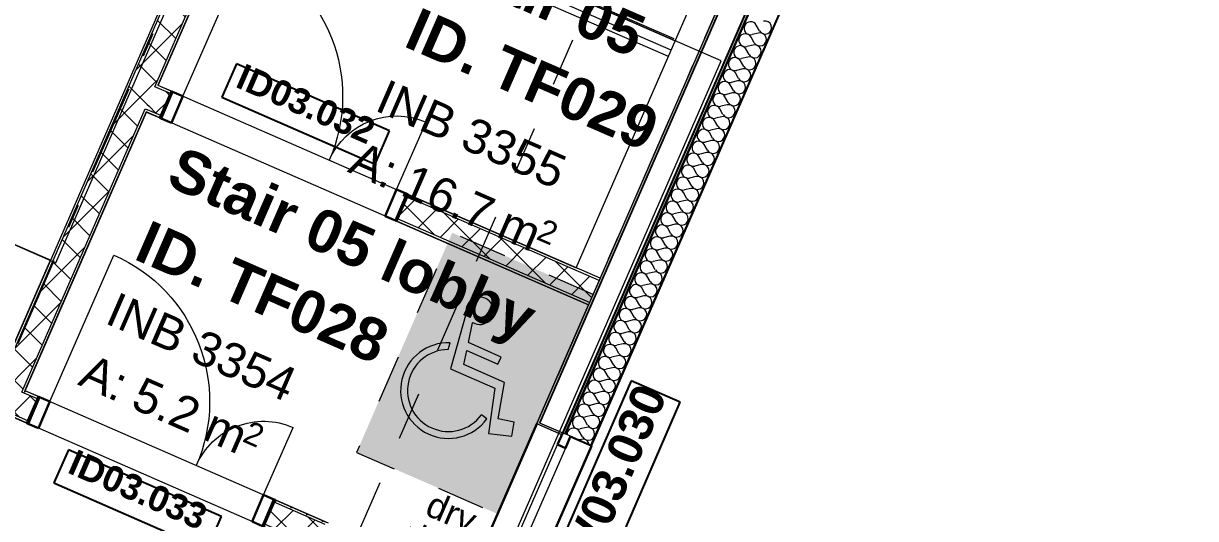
# Model space of a CAD drawing. Header units: millimetres. Extents: x -50172 to 162135, y -142603 to 4572.
# Drawn here: x 16140 to 22998, y -38772 to -35878 of the extents above; entities that cross this region are included whole.
import ezdxf
from ezdxf.enums import TextEntityAlignment as Align

# ---------------------------------------------------------------- set-up
doc = ezdxf.new("R2010")
doc.units = ezdxf.units.MM
doc.header["$MEASUREMENT"] = 0
doc.linetypes.add('Dashed', pattern=[564.444447, 282.222223, -282.222223])
doc.linetypes.add('Double Dashed', pattern=[1093.611073, 529.166651, -211.666656, 141.111112, -211.666656])
for name, color, linetype in [('A-95-MC_Marker_Section_P2.Marker', 7, 'Continuous'), ('New_A-05-M_Gross_Int_Circulation', 7, 'Continuous'), ('New_A-15-MG_Structural_Grid_Phase_2', 7, 'Continuous'), ('New_A-20-M_Floor_Slab', 7, 'Continuous'), ('New_A-25-M_Wall_Ext', 7, 'Continuous'), ('New_A-25-M_Wall_Int', 7, 'Continuous'), ('New_A-95-P_Drawing', 7, 'Continuous'), ('New_ArchiCAD Door Markers', 7, 'Continuous'), ('New_ArchiCAD Doors', 7, 'Continuous'), ('New_ArchiCAD Window Markers', 7, 'Continuous'), ('New_ArchiCAD Windows', 7, 'Continuous')]:
    doc.layers.add(name, color=color, linetype=linetype)
for name, color, linetype, lineweight in [('A-95-MC_Marker_Section_P2.Marker_Pen_No__1', 7, 'Continuous', 13), ('New_A-20-M_Floor_Slab_Pen_No__89', 8, 'Continuous', 20), ('New_A-25-M_Wall_Ext_Pen_No__1', 7, 'Continuous', 13), ('New_A-25-M_Wall_Int_Pen_No__1', 7, 'Continuous', 13), ('New_A-95-H_Fill_Plan.Fill#1_Pen_No__1', 7, 'Continuous', 13), ('New_A-95-P_Drawing_Pen_No__2', 8, 'Continuous', 15), ('New_A-95-P_Text_1_50_GA_Pen_No__1', 7, 'Continuous', 13), ('New_ArchiCAD Door Markers_Pen_No__1', 7, 'Continuous', 13), ('New_ArchiCAD Door Markers_Pen_No__5', 7, 'Continuous', 25), ('New_ArchiCAD Doors_Pen_No__1', 7, 'Continuous', 13), ('New_ArchiCAD Window Markers_Pen_No__1', 7, 'Continuous', 13), ('New_ArchiCAD Window Markers_Pen_No__5', 7, 'Continuous', 25), ('New_ArchiCAD Windows_Pen_No__1', 7, 'Continuous', 13), ('New_ArchiCAD Windows_Pen_No__83', 8, 'Continuous', 20), ('New_ArchiCAD Zone Stamps_Pen_No__6', 7, 'Continuous', 35), ('New_ArchiCAD Zone Stamps_Pen_No__9', 7, 'Continuous', 13)]:
    doc.layers.add(name, color=color, linetype=linetype, lineweight=lineweight)
for name, color, linetype, lineweight, true_color in [('New_A-05-M_Gross_Int_Circulation_Pen_No__74', 7, 'Continuous', 20, 0x606060), ('New_A-15-MG_Structural_Grid_Phase_2_Pen_No__222', 7, 'Continuous', 13, 0x65af33), ('New_A-25-M_Wall_Ext_Pen_No__107', 7, 'Continuous', 15, 0xa6a6a6), ('New_A-25-M_Wall_Int_Pen_No__107', 7, 'Continuous', 15, 0xa6a6a6), ('New_A-95-H_Fill_Plan.Fill#1_Pen_No__61', 7, 'Continuous', 20, 0x6a6a6a), ('New_ArchiCAD Doors_Pen_No__43', 7, 'Continuous', 30, 0x444444), ('New_ArchiCAD Doors_Pen_No__63', 7, 'Continuous', 20, 0x606060), ('New_ArchiCAD Windows_Pen_No__23', 7, 'Continuous', 30, 0x2a2a2a), ('New_ArchiCAD Windows_Pen_No__43', 7, 'Continuous', 30, 0x444444)]:
    doc.layers.add(name, color=color, linetype=linetype, lineweight=lineweight, true_color=true_color)
doc.styles.add('GENERATED_STYLE_1', font='')
doc.styles.add('GENERATED_STYLE_2', font='')
doc.styles.add('GENERATED_STYLE_3', font='')
doc.styles.add('GENERATED_STYLE_4', font='')
doc.styles.get('GENERATED_STYLE_1').set_extended_font_data('Arial', bold=True)
doc.styles.get('GENERATED_STYLE_2').set_extended_font_data('Swis721 BT', bold=True)
doc.styles.get('GENERATED_STYLE_3').set_extended_font_data('Arial')
doc.styles.get('GENERATED_STYLE_4').set_extended_font_data('Swis721 BT')
pattern_1 = [(0, (0, 0), (0, 173.2051), [0, -100]), (0, (50, 86.6), (0, 173.2051), [0, -100])]
pattern_2 = [(156.4404, (0, 0), (69.2305, 158.76755), [0, -100]), (156.4404, (-80.45, -59.4), (69.2305, 158.76755), [0, -100])]
pattern_3 = [(45, (0, 0), (-91.92388, 91.92388), []), (135, (0, 0), (91.92388, 91.92388), [])]
pattern_4 = [(156.44217, (0, 0), (69.22564, 158.7697), [0, -100]), (156.44217, (-80.45, -59.4), (69.22564, 158.7697), [0, -100])]
pattern_5 = [(66.4404, (0, 0), (-158.76755, 69.2305), [0, -100]), (66.4404, (-59.4, 80.45), (-158.76755, 69.2305), [0, -100])]

# ---------------------------------------------------------------- blocks, each defined once
blk = doc.blocks.new('M&P Kitchen _ Print_INB 3350_4_1', base_point=(15531.6, -42268.2))
at = {"layer": 'New_A-05-M_Gross_Int_Circulation_Pen_No__74', "linetype": 'Continuous'}
for p, q in [((16296.9, -37262.4), (14275.4, -36381)), ((15926.1, -38112.8), (16296.9, -37262.4)), ((17700.9, -38886.7), (15926.1, -38112.8))]:
    blk.add_line(p, q, dxfattribs=at)
at = {"layer": 'New_ArchiCAD Zone Stamps_Pen_No__6'}
for tag, height, style, p in [('ROOM_NAME', 250, 'GENERATED_STYLE_1', (14535.8, -40637.5)), ('zoneNameLine2', 250, 'GENERATED_STYLE_1', (14347.4, -41069.6)), ('ROOM_NUMBER', 200, 'GENERATED_STYLE_3', (14158.9, -41490.3)), ('measuredAreaCode', 200, 'GENERATED_STYLE_3', (14001.9, -41850.5)), ('DUMMY_649', 200, 'GENERATED_STYLE_3', (14309.3, -41984.5)), ('DUMMY_650', 200, 'GENERATED_STYLE_3', (14798.6, -42197.9)), ('DUMMY_651', 133.3, 'GENERATED_STYLE_3', (15077.9, -42304.4))]:
    blk.add_attdef(tag, text='', height=height, rotation=336.44041, dxfattribs=dict(at, style=style)).set_placement(p, align=Align.TOP_LEFT)
blk = doc.blocks.new('Corridor 01-Third_INB 3350_5_1', base_point=(10603.8, -32200.4))
at = {"layer": 'New_A-05-M_Gross_Int_Circulation_Pen_No__74', "linetype": 'Continuous'}
for p, q in [((16330, -37276.9), (17289.2, -35077.1)), ((14309.3, -36395.8), (16330, -37276.9))]:
    blk.add_line(p, q, dxfattribs=at)
at = {"layer": 'New_ArchiCAD Zone Stamps_Pen_No__9'}
for tag, height, style, p in [('ROOM_NAME', 250, 'GENERATED_STYLE_1', (9771, -30640.8)), ('zoneNameLine2', 250, 'GENERATED_STYLE_1', (9582.6, -31072.9)), ('ROOM_NUMBER', 200, 'GENERATED_STYLE_3', (9394.2, -31493.6)), ('measuredAreaCode', 200, 'GENERATED_STYLE_3', (9237.1, -31853.7)), ('DUMMY_649', 200, 'GENERATED_STYLE_3', (9544.5, -31987.8)), ('DUMMY_650', 200, 'GENERATED_STYLE_3', (10033.9, -32201.2)), ('DUMMY_651', 133.3, 'GENERATED_STYLE_3', (10313.2, -32307.7))]:
    blk.add_attdef(tag, text='', height=height, rotation=336.44041, dxfattribs=dict(at, style=style)).set_placement(p, align=Align.TOP_LEFT)
blk = doc.blocks.new('Stair 05 _INB 3355_6_1', base_point=(19473.1, -33817.8))
at = {"layer": 'New_A-05-M_Gross_Int_Circulation_Pen_No__74', "linetype": 'Continuous'}
for p, q in [((19418.4, -30522.9), (16925.6, -36239.6)), ((19374, -37306.8), (21866.7, -31590.4)), ((16925.6, -36239.6), (18156.5, -36776.3)), ((18156.5, -36776.3), (19374, -37306.8))]:
    blk.add_line(p, q, dxfattribs=at)
at = {"layer": 'New_ArchiCAD Zone Stamps_Pen_No__9'}
for tag, height, style, p in [('ROOM_NAME', 250, 'GENERATED_STYLE_1', (18644.2, -35347.3)), ('zoneNameLine2', 250, 'GENERATED_STYLE_1', (18455.8, -35779.5)), ('ROOM_NUMBER', 200, 'GENERATED_STYLE_3', (18267.3, -36200.2)), ('measuredAreaCode', 200, 'GENERATED_STYLE_3', (18110.3, -36560.3)), ('DUMMY_649', 200, 'GENERATED_STYLE_3', (18417.7, -36694.3)), ('DUMMY_650', 200, 'GENERATED_STYLE_3', (18907.1, -36907.7)), ('DUMMY_651', 133.3, 'GENERATED_STYLE_3', (19186.3, -37014.2))]:
    blk.add_attdef(tag, text='', height=height, rotation=336.44041, dxfattribs=dict(at, style=style)).set_placement(p, align=Align.TOP_LEFT)
blk = doc.blocks.new('Stair 05 lobby_INB 3354_7_1', base_point=(17636.5, -38036.4))
at = {"layer": 'New_A-05-M_Gross_Int_Circulation_Pen_No__74', "linetype": 'Continuous'}
for p, q in [((16857.8, -36395), (16287.1, -37704)), ((17988, -36887.8), (16857.8, -36395)), ((17987.9, -36887.9), (17988, -36887.8)), ((19446.2, -37523.3), (17987.9, -36887.9)), ((18835.3, -38924.3), (19446.2, -37523.3)), ((16287.1, -37704), (16147.5, -38024)), ((16147.5, -38024), (17910.9, -38792.9))]:
    blk.add_line(p, q, dxfattribs=at)
at = {"layer": 'New_ArchiCAD Zone Stamps_Pen_No__9'}
for tag, height, style, p in [('ROOM_NAME', 250, 'GENERATED_STYLE_1', (17065.3, -36590.9)), ('zoneNameLine2', 250, 'GENERATED_STYLE_1', (16876.9, -37023)), ('ROOM_NUMBER', 200, 'GENERATED_STYLE_3', (16688.4, -37443.7)), ('measuredAreaCode', 200, 'GENERATED_STYLE_3', (16531.4, -37803.8)), ('DUMMY_649', 200, 'GENERATED_STYLE_3', (16838.8, -37937.9)), ('DUMMY_650', 200, 'GENERATED_STYLE_3', (17188.3, -38090.3)), ('DUMMY_651', 133.3, 'GENERATED_STYLE_3', (17467.6, -38196.8))]:
    blk.add_attdef(tag, text='', height=height, rotation=336.44041, dxfattribs=dict(at, style=style)).set_placement(p, align=Align.TOP_LEFT)
blk = doc.blocks.new('Slab_1_1', base_point=(-21949.4, -20986.7))
at = {"layer": 'New_A-20-M_Floor_Slab_Pen_No__89', "linetype": 'Continuous', "flags": 128}
blk.add_lwpolyline([(-4347.2, -46496.1), (12486.7, -53836.5), (17939.8, -41330.7), (16985.7, -40914.7), (17767.9, -39120.8), (18360.6, -39379.3), (18576.1, -38885), (18937.5, -39042.6), (20222.1, -36096.6), (17371, -34853.4), (19341.1, -30335.3), (2041.7, -22791.9)], dxfattribs=at)
blk = doc.blocks.new('*X240')
at = {"layer": 'New_A-25-M_Wall_Ext_Pen_No__107', "linetype": 'Continuous'}
for p, q in [((20439.7, -35934.7), (20402.6, -35943.4)), ((20445.8, -35920.7), (20427, -35887.6)), ((20409.3, -36004.5), (20372.2, -36013.3)), ((20415.4, -35990.5), (20396.6, -35957.4)), ((20384.9, -36060.4), (20366.1, -36027.2)), ((20354.4, -36130.2), (20335.6, -36097.1)), ((20378.8, -36074.3), (20341.7, -36083.1)), ((20324, -36200.1), (20305.2, -36166.9)), ((20348.4, -36144.2), (20311.3, -36153)), ((20293.5, -36269.9), (20274.7, -36236.8)), ((20317.9, -36214), (20280.8, -36222.8)), ((20263.1, -36339.7), (20244.3, -36306.6)), ((20287.4, -36283.9), (20250.4, -36292.6)), ((20232.6, -36409.6), (20213.8, -36376.4)), ((20257, -36353.7), (20219.9, -36362.5)), ((20202.2, -36479.4), (20183.4, -36446.3)), ((20226.5, -36423.5), (20189.5, -36432.3)), ((20171.7, -36549.3), (20152.9, -36516.1)), ((20196.1, -36493.4), (20159, -36502.2)), ((20141.3, -36619.1), (20122.5, -36586)), ((20165.6, -36563.2), (20128.6, -36572)), ((20110.8, -36688.9), (20092, -36655.8)), ((20135.2, -36633.1), (20098.1, -36641.8)), ((20080.4, -36758.8), (20061.6, -36725.6)), ((20104.7, -36702.9), (20067.7, -36711.7)), ((20049.9, -36828.6), (20031.1, -36795.5)), ((20074.3, -36772.7), (20037.2, -36781.5)), ((20019.5, -36898.5), (20000.7, -36865.3)), ((20043.8, -36842.6), (20006.7, -36851.4)), ((19989, -36968.3), (19970.2, -36935.2)), ((20013.4, -36912.4), (19976.3, -36921.2)), ((19958.6, -37038.1), (19939.8, -37005)), ((19982.9, -36982.3), (19945.8, -36991)), ((19928.1, -37108), (19909.3, -37074.8)), ((19952.5, -37052.1), (19915.4, -37060.9)), ((19897.6, -37177.8), (19878.8, -37144.7)), ((19922, -37121.9), (19884.9, -37130.7)), ((19867.2, -37247.7), (19848.4, -37214.5)), ((19891.6, -37191.8), (19854.5, -37200.6)), ((19836.7, -37317.5), (19817.9, -37284.4)), ((19861.1, -37261.6), (19824, -37270.4)), ((19806.3, -37387.3), (19787.5, -37354.2)), ((19830.6, -37331.5), (19793.6, -37340.2)), ((19775.8, -37457.2), (19757, -37424)), ((19800.2, -37401.3), (19763.1, -37410.1)), ((19745.4, -37527), (19726.6, -37493.9)), ((19769.7, -37471.1), (19732.7, -37479.9)), ((19714.9, -37596.9), (19696.1, -37563.7)), ((19739.3, -37541), (19702.2, -37549.8)), ((19684.5, -37666.7), (19665.7, -37633.6)), ((19708.8, -37610.8), (19671.8, -37619.6)), ((19654, -37736.5), (19635.2, -37703.4)), ((19678.4, -37680.7), (19641.3, -37689.4)), ((19623.6, -37806.4), (19604.8, -37773.2)), ((19647.9, -37750.5), (19610.9, -37759.3)), ((19593.1, -37876.2), (19574.3, -37843.1)), ((19617.5, -37820.3), (19580.4, -37829.1)), ((19562.7, -37946.1), (19543.9, -37912.9)), ((19587, -37890.2), (19549.9, -37899)), ((19532.2, -38015.9), (19513.4, -37982.8)), ((19556.6, -37960), (19519.5, -37968.8)), ((19501.7, -38085.7), (19482.9, -38052.6)), ((19526.1, -38029.9), (19489, -38038.6)), ((19471.3, -38155.6), (19452.5, -38122.4)), ((19495.7, -38099.7), (19458.6, -38108.5)), ((19440.8, -38225.4), (19422, -38192.3)), ((19465.2, -38169.5), (19428.1, -38178.3)), ((19410.4, -38295.2), (19391.6, -38262.1)), ((19434.7, -38239.4), (19397.7, -38248.1)), ((19404.3, -38309.2), (19390, -38312.6))]:
    blk.add_line(p, q, dxfattribs=at)
for centre, start, end in [((20478.9, -35901.9), 209.57051, 103.31031), ((20393.9, -35906.4), 156.44041, 283.31031), ((20393.9, -35906.4), 29.57051, 156.44041), ((20448.5, -35971.7), 209.57051, 103.31031), ((20363.4, -35976.2), 156.44041, 283.31031), ((20363.4, -35976.2), 29.57051, 156.44041), ((20418, -36041.6), 209.57051, 103.31031), ((20333, -36046), 156.44041, 283.31031), ((20333, -36046), 29.57051, 156.44041), ((20387.6, -36111.4), 209.57051, 103.31031), ((20302.5, -36115.9), 156.44041, 283.31031), ((20302.5, -36115.9), 29.57051, 156.44041), ((20272.1, -36185.7), 156.44041, 283.31031), ((20272.1, -36185.7), 29.57051, 156.44041), ((20357.1, -36181.3), 209.57051, 103.31031), ((20241.6, -36255.6), 156.44041, 283.31031), ((20241.6, -36255.6), 29.57051, 156.44041), ((20326.7, -36251.1), 209.57051, 103.31031), ((20211.2, -36325.4), 156.44041, 283.31031), ((20211.2, -36325.4), 29.57051, 156.44041), ((20296.2, -36320.9), 209.57051, 103.31031), ((20180.7, -36395.2), 156.44041, 283.31031), ((20180.7, -36395.2), 29.57051, 156.44041), ((20265.8, -36390.8), 209.57051, 103.31031), ((20150.2, -36465.1), 156.44041, 283.31031), ((20150.2, -36465.1), 29.57051, 156.44041), ((20235.3, -36460.6), 209.57051, 103.31031), ((20119.8, -36534.9), 156.44041, 283.31031), ((20119.8, -36534.9), 29.57051, 156.44041), ((20204.9, -36530.5), 209.57051, 103.31031), ((20089.3, -36604.8), 156.44041, 283.31031), ((20089.3, -36604.8), 29.57051, 156.44041), ((20174.4, -36600.3), 209.57051, 103.31031), ((20058.9, -36674.6), 156.44041, 283.31031), ((20058.9, -36674.6), 29.57051, 156.44041), ((20144, -36670.1), 209.57051, 103.31031), ((20028.4, -36744.4), 156.44041, 283.31031), ((20028.4, -36744.4), 29.57051, 156.44041), ((20113.5, -36740), 209.57051, 103.31031), ((19998, -36814.3), 156.44041, 283.31031), ((19998, -36814.3), 29.57051, 156.44041), ((20083, -36809.8), 209.57051, 103.31031), ((19967.5, -36884.1), 156.44041, 283.31031), ((19967.5, -36884.1), 29.57051, 156.44041), ((20052.6, -36879.7), 209.57051, 103.31031), ((19937.1, -36954), 156.44041, 283.31031), ((19937.1, -36954), 29.57051, 156.44041), ((20022.1, -36949.5), 209.57051, 103.31031), ((19906.6, -37023.8), 156.44041, 283.31031), ((19906.6, -37023.8), 29.57051, 156.44041), ((19991.7, -37019.3), 209.57051, 103.31031), ((19876.2, -37093.6), 156.44041, 283.31031), ((19876.2, -37093.6), 29.57051, 156.44041), ((19961.2, -37089.2), 209.57051, 103.31031), ((19845.7, -37163.5), 156.44041, 283.31031), ((19845.7, -37163.5), 29.57051, 156.44041), ((19930.8, -37159), 209.57051, 103.31031), ((19815.3, -37233.3), 156.44041, 283.31031), ((19815.3, -37233.3), 29.57051, 156.44041), ((19900.3, -37228.9), 209.57051, 103.31031), ((19784.8, -37303.2), 156.44041, 283.31031), ((19784.8, -37303.2), 29.57051, 156.44041), ((19869.9, -37298.7), 209.57051, 103.31031), ((19754.3, -37373), 156.44041, 283.31031), ((19754.3, -37373), 29.57051, 156.44041), ((19839.4, -37368.5), 209.57051, 103.31031), ((19723.9, -37442.8), 156.44041, 283.31031), ((19723.9, -37442.8), 29.57051, 156.44041), ((19809, -37438.4), 209.57051, 103.31031), ((19693.4, -37512.7), 156.44041, 283.31031), ((19693.4, -37512.7), 29.57051, 156.44041), ((19778.5, -37508.2), 209.57051, 103.31031), ((19663, -37582.5), 156.44041, 283.31031), ((19663, -37582.5), 29.57051, 156.44041), ((19748.1, -37578.1), 209.57051, 103.31031), ((19632.5, -37652.4), 156.44041, 283.31031), ((19632.5, -37652.4), 29.57051, 156.44041), ((19717.6, -37647.9), 209.57051, 103.31031), ((19602.1, -37722.2), 156.44041, 283.31031), ((19602.1, -37722.2), 29.57051, 156.44041), ((19687.1, -37717.7), 209.57051, 103.31031), ((19571.6, -37792), 156.44041, 283.31031), ((19571.6, -37792), 29.57051, 156.44041), ((19656.7, -37787.6), 209.57051, 103.31031), ((19541.2, -37861.9), 156.44041, 283.31031), ((19541.2, -37861.9), 29.57051, 156.44041), ((19626.2, -37857.4), 209.57051, 103.31031), ((19510.7, -37931.7), 156.44041, 283.31031), ((19510.7, -37931.7), 29.57051, 156.44041), ((19595.8, -37927.3), 209.57051, 103.31031), ((19480.3, -38001.6), 156.44041, 283.31031), ((19480.3, -38001.6), 29.57051, 156.44041), ((19565.3, -37997.1), 209.57051, 103.31031), ((19449.8, -38071.4), 156.44041, 283.31031), ((19449.8, -38071.4), 29.57051, 156.44041), ((19534.9, -38066.9), 209.57051, 103.31031), ((19419.4, -38141.2), 156.44041, 283.31031), ((19419.4, -38141.2), 29.57051, 156.44041), ((19504.4, -38136.8), 209.57051, 103.31031), ((19388.9, -38211.1), 156.44041, 283.31031), ((19388.9, -38211.1), 29.57051, 156.44041), ((19474, -38206.6), 209.57051, 103.31031), ((19358.5, -38280.9), 156.44041, 181.99867), ((19358.5, -38280.9), 29.57051, 156.44041), ((19443.5, -38276.4), 209.57051, 103.31031), ((19413.1, -38346.3), 11.091, 103.31031)]:
    blk.add_arc(centre, 38.1, start, end, dxfattribs=at)
blk = doc.blocks.new('Window 19')
at = {"layer": 'New_ArchiCAD Windows_Pen_No__1', "linetype": 'Continuous'}
for p, q in [((-400, 0), (-400, -29.5)), ((400, 0), (400, -29.5)), ((-400, -29.5), (-400, -35.5)), ((-400, -35.5), (-400, -47.5)), ((-400, -47.5), (-400, -50)), ((400, -29.5), (400, -35.5)), ((400, -35.5), (400, -47.5)), ((400, -47.5), (400, -50))]:
    blk.add_line(p, q, dxfattribs=at)
at = {"layer": 'New_ArchiCAD Windows_Pen_No__23', "linetype": 'Continuous'}
for p, q in [((-395.5, 135), (395.5, 135)), ((-387.5, -210), (387.5, -210))]:
    blk.add_line(p, q, dxfattribs=at)
at = {"layer": 'New_ArchiCAD Windows_Pen_No__43', "linetype": 'Continuous'}
for p, q in [((-400, 0), (-325, 0)), ((-325, 0), (-325, -50)), ((325, -50), (325, 0)), ((325, 0), (400, 0)), ((-325, -50), (-400, -50)), ((400, -50), (325, -50))]:
    blk.add_line(p, q, dxfattribs=at)
at = {"layer": 'New_ArchiCAD Windows_Pen_No__83', "linetype": 'Continuous'}
for p, q in [((-325, 0), (325, 0)), ((325, -50), (-325, -50))]:
    blk.add_line(p, q, dxfattribs=at)
blk = doc.blocks.new('Window Stamp 18_4')
at = {"layer": 'New_ArchiCAD Window Markers_Pen_No__5', "linetype": 'Continuous'}
for p, q in [((838.5, -405), (-838.5, -405)), ((-838.5, -405), (-838.5, -719.3)), ((838.5, -719.3), (838.5, -405)), ((-838.5, -719.3), (838.5, -719.3)), ((-838.5, -719.3), (838.5, -719.3))]:
    blk.add_line(p, q, dxfattribs=at)
at = {"layer": 'New_ArchiCAD Window Markers_Pen_No__1', "style": 'GENERATED_STYLE_1'}
blk.add_attdef('AC_WIDO_ID', text='', height=200, dxfattribs=at).set_placement((-762.3, -654.1), align=Align.BOTTOM_LEFT)
blk = doc.blocks.new('Wall_4_1', base_point=(12413.8, -53650.9))
at = {"layer": 'New_A-25-M_Wall_Ext_Pen_No__107', "linetype": 'Continuous'}
h = blk.add_hatch(dxfattribs=at)
h.set_pattern_fill('Plaster_0001', color=256, style=0, pattern_type=2)
h.set_pattern_definition(pattern_1)
h.paths.add_polyline_path([(19460.1, -38343.2), (19464.3, -38345), (22460.8, -31473), (22454.8, -31475.4)])
at = {"layer": 'New_A-25-M_Wall_Ext_Pen_No__107', "linetype": 'Continuous', "lineweight": 0, "true_color": 0x535353}
for points in [[(22216.6, -31568.9), (19294.2, -38270.8), (19294.7, -38271), (19297, -38272), (22220.5, -31567.4)], [(22023.1, -31644.9), (19159.5, -38212.1), (19162.2, -38213.3), (22027, -31643.4)]]:
    blk.add_hatch(color=251, dxfattribs=at).paths.add_polyline_path(points)
at = {"layer": 'New_A-25-M_Wall_Ext_Pen_No__107', "linetype": 'Continuous'}
for points in [[(19297, -38272), (19308, -38276.8), (22236.3, -31561.2), (22220.5, -31567.4)], [(19148, -38207.1), (19159.5, -38212.1), (22023.1, -31644.9), (22006.6, -31651.4)], [(19148, -38207.1), (19143, -38218.5), (19289.7, -38282.5), (19294.7, -38271), (19159.5, -38212.1)]]:
    blk.add_hatch(color=256, dxfattribs=at).paths.add_polyline_path(points)
h = blk.add_hatch(dxfattribs=at)
h.set_pattern_fill('Plaster_0001', color=256, style=0, pattern_type=2)
h.set_pattern_definition(pattern_1)
h.paths.add_polyline_path([(19462.5, -38349.1), (19464.3, -38345), (19460.1, -38343.2), (19340.5, -38291), (19338.7, -38295.1)])
at = {"layer": 'New_A-25-M_Wall_Ext_Pen_No__1', "linetype": 'Continuous'}
for p, q in [((19460.1, -38343.2), (22454.8, -31475.4)), ((19294.2, -38270.8), (22216.6, -31568.9)), ((19297, -38272), (22220.5, -31567.4)), ((19308, -38276.8), (22236.3, -31561.2)), ((19313.5, -38279.2), (22244.2, -31558.1)), ((22023.1, -31644.9), (19159.5, -38212.1)), ((19162.2, -38213.3), (22027, -31643.4)), ((19148, -38207.1), (19143, -38218.5)), ((19289.7, -38282.5), (19143, -38218.5)), ((19159.5, -38212.1), (19294.7, -38271)), ((19294.7, -38271), (19289.7, -38282.5)), ((19297, -38272), (19294.7, -38271)), ((19308, -38276.8), (19297, -38272)), ((19313.5, -38279.2), (19308, -38276.8)), ((19340.5, -38291), (19313.5, -38279.2)), ((19340.5, -38291), (19338.7, -38295.1)), ((19338.7, -38295.1), (19462.5, -38349.1)), ((19460.1, -38343.2), (19340.5, -38291)), ((19464.3, -38345), (19462.5, -38349.1))]:
    blk.add_line(p, q, dxfattribs=at)
at = {"layer": 'New_A-25-M_Wall_Ext_Pen_No__1', "linetype": 'Continuous', "flags": 128}
for points in [[(19464.3, -38345), (22460.8, -31473)], [(22006.6, -31651.4), (19148, -38207.1)]]:
    blk.add_lwpolyline(points, dxfattribs=at)
at = {"layer": 'New_A-25-M_Wall_Ext', "color": 250, "lineweight": 50, "true_color": 0x2a2a2a}
blk.add_blockref('*X240', (0, 0), dxfattribs=at)
at = {"layer": 'New_ArchiCAD Window Markers'}
ref = blk.add_blockref('Window Stamp 18_4', (18988.1, -38573.7), dxfattribs=dict(at, rotation=66.44041158399308))
ref.add_attrib('AC_WIDO_ID', 'P2-W03.030', dxfattribs={"layer": 'New_ArchiCAD Window Markers_Pen_No__1', "color": 7, "height": 200, "rotation": 66.44041, "style": 'GENERATED_STYLE_1'}).set_placement((19342.8, -39494.8), align=Align.BOTTOM_LEFT)
at = {"layer": 'New_ArchiCAD Windows', "color": 251, "linetype": 'Continuous', "lineweight": 20, "true_color": 0x606060, "zscale": 1000, "rotation": 246.4404115839931}
blk.add_blockref('Window 19', (19180.6, -38657.7), dxfattribs=at)
blk = doc.blocks.new('Double Door Asymmetric 19_2')
at = {"layer": 'New_ArchiCAD Doors_Pen_No__1', "linetype": 'Continuous'}
for p, q in [((-755, 0), (-755, -15)), ((755, 0), (755, -15)), ((-755, -15), (-755, -155)), ((755, -15), (755, -155)), ((-755, -155), (-755, -170)), ((755, -155), (755, -170))]:
    blk.add_line(p, q, dxfattribs=at)
at = {"layer": 'New_ArchiCAD Doors_Pen_No__43', "linetype": 'Continuous'}
for p, q in [((-748, 0), (-755, 0)), ((-755, 0), (-755, -170)), ((-682, 0), (-748, 0)), ((-748, 0), (-748, -170)), ((-682, -170), (-682, 0)), ((748, 0), (682, 0)), ((682, 0), (682, -170)), ((748, 0), (755, 0)), ((748, -170), (748, 0)), ((755, 0), (755, -170)), ((-748, -170), (-755, -170)), ((-748, -170), (-682, -170)), ((682, -170), (748, -170)), ((748, -170), (755, -170))]:
    blk.add_line(p, q, dxfattribs=at)
at = {"layer": 'New_ArchiCAD Doors_Pen_No__63', "linetype": 'Continuous'}
for p, q in [((682, 0), (682, 934)), ((-682, 0), (-682, 430))]:
    blk.add_line(p, q, dxfattribs=at)
for centre, radius, start, end in [((682, 0), 934, 90, 180), ((-682, 0), 430, 0, 90)]:
    blk.add_arc(centre, radius, start, end, dxfattribs=at)
blk = doc.blocks.new('Door Stamp 17_18')
at = {"layer": 'New_ArchiCAD Door Markers_Pen_No__5', "linetype": 'Continuous'}
for p, q in [((470.6, -255.9), (-506.5, -255.9)), ((-506.5, -255.9), (-506.5, -467.6)), ((470.6, -255.9), (-506.5, -255.9)), ((470.6, -467.6), (470.6, -255.9)), ((-506.5, -467.6), (470.6, -467.6))]:
    blk.add_line(p, q, dxfattribs=at)
at = {"layer": 'New_ArchiCAD Door Markers_Pen_No__1', "style": 'GENERATED_STYLE_2'}
blk.add_attdef('AC_WIDO_ID', text='', height=150, rotation=180, dxfattribs=at).set_placement((411.8, -211.1), align=Align.BOTTOM_LEFT)
blk = doc.blocks.new('Wall_17_1', base_point=(19445.3, -37523.3))
at = {"layer": 'New_A-25-M_Wall_Int_Pen_No__107', "linetype": 'Continuous'}
h = blk.add_hatch(dxfattribs=at)
h.set_pattern_fill('Concrete_Block_0001', color=256, style=0, pattern_type=2)
h.set_pattern_definition(pattern_3)
h.paths.add_polyline_path([(16922.1, -36254), (16866.1, -36382.3), (16944, -36416.3), (17000, -36287.9)])
h = blk.add_hatch(dxfattribs=at)
h.set_pattern_fill('Plaster_0001', color=256, style=0, pattern_type=2)
h.set_pattern_definition(pattern_2)
h.paths.add_polyline_path([(16928.1, -36240.2), (16922.1, -36254), (17000, -36287.9), (17006, -36274.2)])
h = blk.add_hatch(dxfattribs=at)
h.set_pattern_fill('Plaster_0001', color=256, style=0, pattern_type=2)
h.set_pattern_definition(pattern_2)
h.paths.add_polyline_path([(16866.1, -36382.3), (16860.1, -36396), (16938, -36430), (16944, -36416.3)])
h = blk.add_hatch(dxfattribs=at)
h.set_pattern_fill('Concrete_Block_0001', color=256, style=0, pattern_type=2)
h.set_pattern_definition(pattern_3)
h.paths.add_polyline_path([(18328.1, -37019.8), (19451.3, -37509.5), (19507.2, -37381.2), (18384.1, -36891.5)])
h = blk.add_hatch(dxfattribs=at)
h.set_pattern_fill('Plaster_0001', color=256, style=0, pattern_type=2)
h.set_pattern_definition(pattern_2)
h.paths.add_polyline_path([(18390.1, -36877.7), (18384.1, -36891.5), (19507.2, -37381.2), (19513.2, -37367.5)])
h = blk.add_hatch(dxfattribs=at)
h.set_pattern_fill('Plaster_0001', color=256, style=0, pattern_type=2)
h.set_pattern_definition(pattern_2)
h.paths.add_polyline_path([(18328.1, -37019.8), (18322.1, -37033.6), (19445.3, -37523.3), (19451.3, -37509.5)])
at = {"layer": 'New_A-25-M_Wall_Int_Pen_No__1', "linetype": 'Continuous'}
for p, q in [((17000, -36287.9), (16922.1, -36254)), ((17006, -36274.2), (17000, -36287.9)), ((17000, -36287.9), (16944, -36416.3)), ((16944, -36416.3), (16866.1, -36382.3)), ((16944, -36416.3), (16938, -36430)), ((18384.1, -36891.5), (18328.1, -37019.8)), ((18390.1, -36877.7), (18384.1, -36891.5)), ((19507.2, -37381.2), (18384.1, -36891.5)), ((18328.1, -37019.8), (18322.1, -37033.6)), ((19451.3, -37509.5), (18328.1, -37019.8))]:
    blk.add_line(p, q, dxfattribs=at)
at = {"layer": 'New_A-25-M_Wall_Int_Pen_No__1', "linetype": 'Continuous', "flags": 128}
for points in [[(17006, -36274.2), (16928.1, -36240.2)], [(16860.1, -36396), (16938, -36430)], [(19513.2, -37367.5), (18390.1, -36877.7)], [(18322.1, -37033.6), (19445.3, -37523.3)], [(19513.2, -37367.5), (19507.2, -37381.2)], [(19507.2, -37381.2), (19451.3, -37509.5)], [(19451.3, -37509.5), (19445.3, -37523.3)]]:
    blk.add_lwpolyline(points, dxfattribs=at)
at = {"layer": 'New_ArchiCAD Door Markers'}
ref = blk.add_blockref('Door Stamp 17_18', (17630.1, -36731.8), dxfattribs=dict(at, rotation=156.4404115839993))
ref.add_attrib('AC_WIDO_ID', 'ID03.032', dxfattribs={"layer": 'New_ArchiCAD Door Markers_Pen_No__1', "color": 7, "height": 150, "rotation": 336.44041, "style": 'GENERATED_STYLE_2'}).set_placement((17354.9, -36287.8), align=Align.BOTTOM_LEFT)
at = {"layer": 'New_ArchiCAD Doors', "color": 251, "linetype": 'Continuous', "lineweight": 20, "true_color": 0x606060, "xscale": -0.9999999999999998, "zscale": 1000, "rotation": 336.4404115839993}
blk.add_blockref('Double Door Asymmetric 19_2', (17698, -36576), dxfattribs=at)
blk = doc.blocks.new('Double Door Asymmetric 19_3')
at = {"layer": 'New_ArchiCAD Doors_Pen_No__1', "linetype": 'Continuous'}
for p, q in [((-755, -15), (-755, 0)), ((755, -15), (755, 0)), ((-755, -155), (-755, -15)), ((755, -155), (755, -15)), ((-755, -170), (-755, -155)), ((755, -170), (755, -155))]:
    blk.add_line(p, q, dxfattribs=at)
at = {"layer": 'New_ArchiCAD Doors_Pen_No__43', "linetype": 'Continuous'}
for p, q in [((-748, 0), (-755, 0)), ((-755, 0), (-755, -170)), ((-682, 0), (-748, 0)), ((-748, 0), (-748, -170)), ((-682, -170), (-682, 0)), ((748, 0), (682, 0)), ((682, 0), (682, -170)), ((748, 0), (755, 0)), ((748, -170), (748, 0)), ((755, 0), (755, -170)), ((-748, -170), (-755, -170)), ((-748, -170), (-682, -170)), ((682, -170), (748, -170)), ((748, -170), (755, -170))]:
    blk.add_line(p, q, dxfattribs=at)
at = {"layer": 'New_ArchiCAD Doors_Pen_No__63', "linetype": 'Continuous'}
for p, q in [((682, 0), (682, 934)), ((-682, 0), (-682, 430))]:
    blk.add_line(p, q, dxfattribs=at)
for centre, radius, start, end in [((682, 0), 934, 90, 180), ((-682, 0), 430, 0, 90)]:
    blk.add_arc(centre, radius, start, end, dxfattribs=at)
blk = doc.blocks.new('Door Stamp 17_25')
at = {"layer": 'New_ArchiCAD Door Markers_Pen_No__5', "linetype": 'Continuous'}
for p, q in [((470.6, 256.5), (-506.5, 256.5)), ((-506.5, 256.5), (-506.5, 44.8)), ((470.6, 256.5), (-506.5, 256.5)), ((470.6, 44.8), (470.6, 256.5)), ((-506.5, 44.8), (470.6, 44.8))]:
    blk.add_line(p, q, dxfattribs=at)
at = {"layer": 'New_ArchiCAD Door Markers_Pen_No__1', "style": 'GENERATED_STYLE_2'}
blk.add_attdef('AC_WIDO_ID', text='', height=150, rotation=180, dxfattribs=at).set_placement((411.8, 301.3), align=Align.BOTTOM_LEFT)
blk = doc.blocks.new('Wall_46_1', base_point=(17856.7, -38954.7))
at = {"layer": 'New_A-25-M_Wall_Int_Pen_No__107', "linetype": 'Continuous'}
h = blk.add_hatch(dxfattribs=at)
h.set_pattern_fill('Concrete_Block_0001', color=256, style=0, pattern_type=2)
h.set_pattern_definition(pattern_3)
h.paths.add_polyline_path([(15945.8, -38105.1), (16165.8, -38201), (16221.7, -38072.7), (16130.1, -38032.7)])
h = blk.add_hatch(dxfattribs=at)
h.set_pattern_fill('Plaster_0001', color=256, style=0, pattern_type=2)
h.set_pattern_definition(pattern_4)
h.paths.add_polyline_path([(16149.8, -38025), (16130.1, -38032.7), (16221.7, -38072.7), (16227.7, -38058.9)])
h = blk.add_hatch(dxfattribs=at)
h.set_pattern_fill('Plaster_0001', color=256, style=0, pattern_type=2)
h.set_pattern_definition(pattern_4)
h.paths.add_polyline_path([(15945.8, -38105.1), (15926, -38112.9), (16159.8, -38214.8), (16165.8, -38201)])
h = blk.add_hatch(dxfattribs=at)
h.set_pattern_fill('Concrete_Block_0001', color=256, style=0, pattern_type=2)
h.set_pattern_definition(pattern_3)
h.paths.add_polyline_path([(17549.9, -38804.5), (17720.6, -38879), (17904.9, -38806.6), (17605.9, -38676.2)])
h = blk.add_hatch(dxfattribs=at)
h.set_pattern_fill('Plaster_0001', color=256, style=0, pattern_type=2)
h.set_pattern_definition(pattern_4)
h.paths.add_polyline_path([(17611.9, -38662.5), (17605.9, -38676.2), (17904.9, -38806.6), (17924.6, -38798.8)])
h = blk.add_hatch(dxfattribs=at)
h.set_pattern_fill('Plaster_0001', color=256, style=0, pattern_type=2)
h.set_pattern_definition(pattern_4)
h.paths.add_polyline_path([(17543.9, -38818.3), (17700.9, -38886.7), (17720.6, -38879), (17549.9, -38804.5)])
at = {"layer": 'New_A-25-M_Wall_Int_Pen_No__1', "linetype": 'Continuous'}
for p, q in [((16221.7, -38072.7), (16130.1, -38032.7)), ((16221.7, -38072.7), (16227.7, -38058.9)), ((16165.8, -38201), (15945.8, -38105.1)), ((16165.8, -38201), (16221.7, -38072.7)), ((16159.8, -38214.8), (16165.8, -38201)), ((17549.9, -38804.5), (17605.9, -38676.2)), ((17605.9, -38676.2), (17611.9, -38662.5)), ((17904.9, -38806.6), (17605.9, -38676.2)), ((17543.9, -38818.3), (17549.9, -38804.5)), ((17720.6, -38879), (17549.9, -38804.5))]:
    blk.add_line(p, q, dxfattribs=at)
at = {"layer": 'New_A-25-M_Wall_Int_Pen_No__1', "linetype": 'Continuous', "flags": 128}
for points in [[(16227.7, -38058.9), (16149.8, -38025)], [(15926, -38112.9), (16159.8, -38214.8)], [(17924.6, -38798.8), (17611.9, -38662.5)], [(17543.9, -38818.3), (17700.9, -38886.7)]]:
    blk.add_lwpolyline(points, dxfattribs=at)
at = {"layer": 'New_ArchiCAD Door Markers'}
ref = blk.add_blockref('Door Stamp 17_25', (16851.8, -38516.5), dxfattribs=dict(at, rotation=156.4421741458405))
ref.add_attrib('AC_WIDO_ID', 'ID03.033', dxfattribs={"layer": 'New_ArchiCAD Door Markers_Pen_No__1', "color": 7, "height": 150, "rotation": 336.44217, "style": 'GENERATED_STYLE_2'}).set_placement((16371.9, -38542.3), align=Align.BOTTOM_LEFT)
at = {"layer": 'New_ArchiCAD Doors', "color": 251, "linetype": 'Continuous', "lineweight": 20, "true_color": 0x606060, "xscale": -1, "zscale": 1000, "rotation": 336.4421741458405}
blk.add_blockref('Double Door Asymmetric 19_3', (16919.8, -38360.7), dxfattribs=at)
blk = doc.blocks.new('Wall_124_1', base_point=(15926, -38112.9))
at = {"layer": 'New_A-25-M_Wall_Int_Pen_No__107', "linetype": 'Continuous'}
h = blk.add_hatch(dxfattribs=at)
h.set_pattern_fill('Plaster_0001', color=256, style=0, pattern_type=2)
h.set_pattern_definition(pattern_5)
h.paths.add_polyline_path([(15945.8, -38105.1), (17266.8, -35075.5), (17253.1, -35069.5), (15926, -38112.9)])
h = blk.add_hatch(dxfattribs=at)
h.set_pattern_fill('Concrete_Block_0001', color=256, style=0, pattern_type=2)
h.set_pattern_definition(pattern_3)
h.paths.add_polyline_path([(16908.3, -36248), (17395.2, -35131.5), (17266.8, -35075.5), (16780, -36192)])
h = blk.add_hatch(dxfattribs=at)
h.set_pattern_fill('Plaster_0001', color=256, style=0, pattern_type=2)
h.set_pattern_definition(pattern_5)
h.paths.add_polyline_path([(16928.1, -36240.2), (17408.9, -35137.4), (17395.2, -35131.5), (16914.3, -36234.2)])
h = blk.add_hatch(dxfattribs=at)
h.set_pattern_fill('Concrete_Block_0001', color=256, style=0, pattern_type=2)
h.set_pattern_definition(pattern_3)
h.paths.add_polyline_path([(16780, -36192), (16724, -36320.3), (16852.4, -36376.3), (16908.3, -36248)])
h = blk.add_hatch(dxfattribs=at)
h.set_pattern_fill('Concrete_Block_0001', color=256, style=0, pattern_type=2)
h.set_pattern_definition(pattern_3)
h.paths.add_polyline_path([(16908.3, -36248), (16852.4, -36376.3), (16866.1, -36382.3), (16922.1, -36254)])
h = blk.add_hatch(dxfattribs=at)
h.set_pattern_fill('Plaster_0001', color=256, style=0, pattern_type=2)
h.set_pattern_definition(pattern_5)
h.paths.add_polyline_path([(16914.3, -36234.2), (16908.3, -36248), (16922.1, -36254), (16928.1, -36240.2)])
h = blk.add_hatch(dxfattribs=at)
h.set_pattern_fill('Concrete_Block_0001', color=256, style=0, pattern_type=2)
h.set_pattern_definition(pattern_3)
h.paths.add_polyline_path([(16724, -36320.3), (15945.8, -38105.1), (16130.1, -38032.7), (16852.4, -36376.3)])
h = blk.add_hatch(dxfattribs=at)
h.set_pattern_fill('Plaster_0001', color=256, style=0, pattern_type=2)
h.set_pattern_definition(pattern_5)
h.paths.add_polyline_path([(16846.4, -36390), (16130.1, -38032.7), (16149.8, -38025), (16860.1, -36396)])
h = blk.add_hatch(dxfattribs=at)
h.set_pattern_fill('Plaster_0001', color=256, style=0, pattern_type=2)
h.set_pattern_definition(pattern_5)
h.paths.add_polyline_path([(16852.4, -36376.3), (16846.4, -36390), (16860.1, -36396), (16866.1, -36382.3)])
at = {"layer": 'New_A-25-M_Wall_Int_Pen_No__1', "linetype": 'Continuous'}
for p, q in [((15945.8, -38105.1), (17266.8, -35075.5)), ((16908.3, -36248), (17395.2, -35131.5)), ((16922.1, -36254), (16908.3, -36248)), ((16130.1, -38032.7), (16852.4, -36376.3)), ((16852.4, -36376.3), (16866.1, -36382.3))]:
    blk.add_line(p, q, dxfattribs=at)
at = {"layer": 'New_A-25-M_Wall_Int_Pen_No__1', "linetype": 'Continuous', "flags": 128}
for points in [[(17253.1, -35069.5), (15926, -38112.9)], [(16928.1, -36240.2), (17408.9, -35137.4)], [(16149.8, -38025), (16860.1, -36396)]]:
    blk.add_lwpolyline(points, dxfattribs=at)
blk = doc.blocks.new('Sign Disabled 19')
at = {"layer": 'New_A-95-P_Drawing_Pen_No__2', "linetype": 'Continuous'}
for p, q in [((-123.6, 420.7), (-78.8, 86.1)), ((-67.4, 383.6), (-67.2, 385.5)), ((-43.7, 267.7), (-67.4, 383.6)), ((-136, 183.1), (-141.5, 224.1)), ((165.7, 266.8), (-43.7, 267.7)), ((-17.6, 139.9), (-34.4, 221.8)), ((-34.4, 221.8), (165.6, 221)), ((165.6, 221), (165.7, 266.8)), ((243.1, 138.9), (-17.6, 139.9)), ((294.8, -71.4), (243.1, 138.9)), ((-78.8, 86.1), (205.6, 84.9)), ((205.6, 84.9), (275.7, -172.4)), ((387.9, -51.1), (294.8, -71.4)), ((407.9, -132.4), (387.9, -51.1)), ((234, -97.7), (195.1, -88.9)), ((275.7, -172.4), (407.9, -132.4))]:
    blk.add_line(p, q, dxfattribs=at)
for centre, radius, start, end in [((-56.9, 464.8), 79.9, 262.63806, 213.43329), ((-38.6, -35.9), 279.6, 111.59155, 347.21382), ((-38.6, -35.8), 239.7, 113.97859, 347.21378)]:
    blk.add_arc(centre, radius, start, end, dxfattribs=at)
blk = doc.blocks.new('Standard grid marker_32')
at = {"layer": 'New_A-15-MG_Structural_Grid_Phase_2_Pen_No__222', "linetype": 'Double Dashed'}
blk.add_line((7182, 0), (20268.4, 0), dxfattribs=at)
at = {"layer": 'New_A-15-MG_Structural_Grid_Phase_2_Pen_No__222', "style": 'GENERATED_STYLE_4'}
for tag, p in [('AC_MarkerText_1_0', (-500, 36.5)), ('AC_MarkerText_1_1', (27950.4, 36.5))]:
    blk.add_attdef(tag, text='', height=350, rotation=270, dxfattribs=at).set_placement(p, align=Align.MIDDLE_CENTER)
blk = doc.blocks.new('Standard grid marker_33')
at = {"layer": 'New_A-15-MG_Structural_Grid_Phase_2_Pen_No__222', "linetype": 'Double Dashed'}
for p, q in [((7182, 0), (20268.4, 0)), ((20268.4, 0), (27450.4, 0))]:
    blk.add_line(p, q, dxfattribs=at)
blk.add_point((20268.4, 0), dxfattribs=at)
blk.add_point((20268.4, 0), dxfattribs=at)
at = {"layer": 'New_A-15-MG_Structural_Grid_Phase_2_Pen_No__222', "style": 'GENERATED_STYLE_4'}
for tag, p in [('AC_MarkerText_1_0', (-500, 36.5)), ('AC_MarkerText_1_1', (27950.4, 36.5))]:
    blk.add_attdef(tag, text='', height=350, rotation=270, dxfattribs=at).set_placement(p, align=Align.MIDDLE_CENTER)
blk = doc.blocks.new('Cutting Plane_2_1', base_point=(21934.2, -30055.5))
at = {"layer": 'A-95-MC_Marker_Section_P2.Marker_Pen_No__1', "linetype": 'Dashed'}
blk.add_line((21834.3, -30284.7), (9757.7, -57980.2), dxfattribs=at)

msp = doc.modelspace()

# ---------------------------------------------------------------- hatches: boundary and pattern name
at = {"layer": 'New_A-95-H_Fill_Plan.Fill#1_Pen_No__61', "linetype": 'Continuous', "lineweight": 0, "true_color": 0x1a1a1a}
msp.add_hatch(color=179, dxfattribs=at).paths.add_polyline_path([(19473.3, -37461.4), (18648.4, -37101.6), (18088.8, -38384.9), (18913.8, -38744.7)])

# ---------------------------------------------------------------- linework, layer by layer
at = {"layer": 'New_A-25-M_Wall_Int_Pen_No__1', "linetype": 'Continuous'}
for p, q in [((17520.1, -34918.5), (19952.9, -35979.3)), ((18729.1, -35445.6), (19941.9, -35974.5)), ((18739.3, -35441.4), (19945.1, -35967.1)), ((19913, -36070.9), (18597.2, -35497.2)), ((19928.9, -36034.3), (18649.8, -35476.5))]:
    msp.add_line(p, q, dxfattribs=at)
at = {"layer": 'New_A-95-H_Fill_Plan.Fill#1_Pen_No__1', "linetype": 'Dashed', "flags": 128}
msp.add_lwpolyline([(19473.3, -37461.4), (18648.4, -37101.6), (18088.8, -38384.9), (18913.8, -38744.7)], close=True, dxfattribs=at)

# ---------------------------------------------------------------- block references
at = {"layer": 'A-95-MC_Marker_Section_P2.Marker'}
msp.add_blockref('Cutting Plane_2_1', (21934.2, -30055.5), dxfattribs=at)
at = {"layer": 'New_A-05-M_Gross_Int_Circulation', "linetype": 'Continuous'}
for name, p in [('Corridor 01-Third_INB 3350_5_1', (10603.8, -32200.4)), ('M&P Kitchen _ Print_INB 3350_4_1', (15531.6, -42268.2))]:
    msp.add_blockref(name, p, dxfattribs=at)
ref = msp.add_blockref('Stair 05 _INB 3355_6_1', (19473.1, -33817.8), dxfattribs=at)
ref.add_attrib('ROOM_NAME', 'Stair 05 ', dxfattribs={"layer": 'New_ArchiCAD Zone Stamps_Pen_No__9', "color": 7, "height": 250, "rotation": 336.44041, "style": 'GENERATED_STYLE_1'}).set_placement((18644.2, -35347.3), align=Align.TOP_LEFT)
ref.add_attrib('ROOM_NUMBER', 'INB 3355', dxfattribs={"layer": 'New_ArchiCAD Zone Stamps_Pen_No__9', "color": 7, "height": 200, "rotation": 336.44041, "style": 'GENERATED_STYLE_3'}).set_placement((18267.3, -36200.2), align=Align.TOP_LEFT)
ref.add_attrib('zoneNameLine2', 'ID. TF029', dxfattribs={"layer": 'New_ArchiCAD Zone Stamps_Pen_No__9', "color": 7, "height": 250, "rotation": 336.44041, "style": 'GENERATED_STYLE_1'}).set_placement((18455.8, -35779.5), align=Align.TOP_LEFT)
ref.add_attrib('measuredAreaCode', 'A: ', dxfattribs={"layer": 'New_ArchiCAD Zone Stamps_Pen_No__9', "color": 7, "height": 200, "rotation": 336.44041, "style": 'GENERATED_STYLE_3'}).set_placement((18110.3, -36560.3), align=Align.TOP_LEFT)
ref.add_attrib('DUMMY_649', '16.7', dxfattribs={"layer": 'New_ArchiCAD Zone Stamps_Pen_No__9', "color": 7, "height": 200, "rotation": 336.44041, "style": 'GENERATED_STYLE_3'}).set_placement((18417.7, -36694.3), align=Align.TOP_LEFT)
ref.add_attrib('DUMMY_650', ' m', dxfattribs={"layer": 'New_ArchiCAD Zone Stamps_Pen_No__9', "color": 7, "height": 200, "rotation": 336.44041, "style": 'GENERATED_STYLE_3'}).set_placement((18907.1, -36907.7), align=Align.TOP_LEFT)
ref.add_attrib('DUMMY_651', '2', dxfattribs={"layer": 'New_ArchiCAD Zone Stamps_Pen_No__9', "color": 7, "height": 133.3, "rotation": 336.44041, "style": 'GENERATED_STYLE_3'}).set_placement((19186.3, -37014.2), align=Align.TOP_LEFT)
ref = msp.add_blockref('Stair 05 lobby_INB 3354_7_1', (17636.5, -38036.4), dxfattribs=at)
ref.add_attrib('ROOM_NAME', 'Stair 05 lobby', dxfattribs={"layer": 'New_ArchiCAD Zone Stamps_Pen_No__9', "color": 7, "height": 250, "rotation": 336.44041, "style": 'GENERATED_STYLE_1'}).set_placement((17065.3, -36590.9), align=Align.TOP_LEFT)
ref.add_attrib('ROOM_NUMBER', 'INB 3354', dxfattribs={"layer": 'New_ArchiCAD Zone Stamps_Pen_No__9', "color": 7, "height": 200, "rotation": 336.44041, "style": 'GENERATED_STYLE_3'}).set_placement((16688.4, -37443.7), align=Align.TOP_LEFT)
ref.add_attrib('zoneNameLine2', 'ID. TF028', dxfattribs={"layer": 'New_ArchiCAD Zone Stamps_Pen_No__9', "color": 7, "height": 250, "rotation": 336.44041, "style": 'GENERATED_STYLE_1'}).set_placement((16876.9, -37023), align=Align.TOP_LEFT)
ref.add_attrib('measuredAreaCode', 'A: ', dxfattribs={"layer": 'New_ArchiCAD Zone Stamps_Pen_No__9', "color": 7, "height": 200, "rotation": 336.44041, "style": 'GENERATED_STYLE_3'}).set_placement((16531.4, -37803.8), align=Align.TOP_LEFT)
ref.add_attrib('DUMMY_649', '5.2', dxfattribs={"layer": 'New_ArchiCAD Zone Stamps_Pen_No__9', "color": 7, "height": 200, "rotation": 336.44041, "style": 'GENERATED_STYLE_3'}).set_placement((16838.8, -37937.9), align=Align.TOP_LEFT)
ref.add_attrib('DUMMY_650', ' m', dxfattribs={"layer": 'New_ArchiCAD Zone Stamps_Pen_No__9', "color": 7, "height": 200, "rotation": 336.44041, "style": 'GENERATED_STYLE_3'}).set_placement((17188.3, -38090.3), align=Align.TOP_LEFT)
ref.add_attrib('DUMMY_651', '2', dxfattribs={"layer": 'New_ArchiCAD Zone Stamps_Pen_No__9', "color": 7, "height": 133.3, "rotation": 336.44041, "style": 'GENERATED_STYLE_3'}).set_placement((17467.6, -38196.8), align=Align.TOP_LEFT)
at = {"layer": 'New_A-15-MG_Structural_Grid_Phase_2', "color": 8, "linetype": 'Continuous', "lineweight": 15, "zscale": 1000, "rotation": 66.44041158399293}
for name, p in [('Standard grid marker_32', (9303.8, -53354.1)), ('Standard grid marker_33', (12025.6, -54541))]:
    msp.add_blockref(name, p, dxfattribs=at)
at = {"layer": 'New_A-20-M_Floor_Slab', "color": 8, "linetype": 'Continuous', "lineweight": 20}
msp.add_blockref('Slab_1_1', (-21949.4, -20986.7), dxfattribs=at)
at = {"layer": 'New_A-25-M_Wall_Ext', "color": 250, "lineweight": 50, "true_color": 0x2a2a2a}
msp.add_blockref('Wall_4_1', (12413.8, -53650.9), dxfattribs=at)
at = {"layer": 'New_A-25-M_Wall_Int', "color": 250, "lineweight": 50, "true_color": 0x2a2a2a}
for name, p in [('Wall_124_1', (15926, -38112.9)), ('Wall_17_1', (19445.3, -37523.3)), ('Wall_46_1', (17856.7, -38954.7))]:
    msp.add_blockref(name, p, dxfattribs=at)
at = {"layer": 'New_A-95-P_Drawing', "linetype": 'Continuous', "zscale": 1000, "rotation": 336.440411584}
msp.add_blockref('Sign Disabled 19', (18675.9, -38006.4), dxfattribs=at)

# ---------------------------------------------------------------- texts
at = {"layer": 'New_A-95-P_Text_1_50_GA_Pen_No__1', "linetype": 'Continuous', "insert": (18674.5, -38667.9), "char_height": 150, "width": 698.589, "attachment_point": 2, "rotation": 336.44041, "line_spacing_factor": 0.845399, "style": 'GENERATED_STYLE_4'}
msp.add_mtext('\\A1;{\\fSwis721 BT|b0|i0|c0|p34;dry riser}', dxfattribs=at)

doc.saveas('drawing.dxf')
